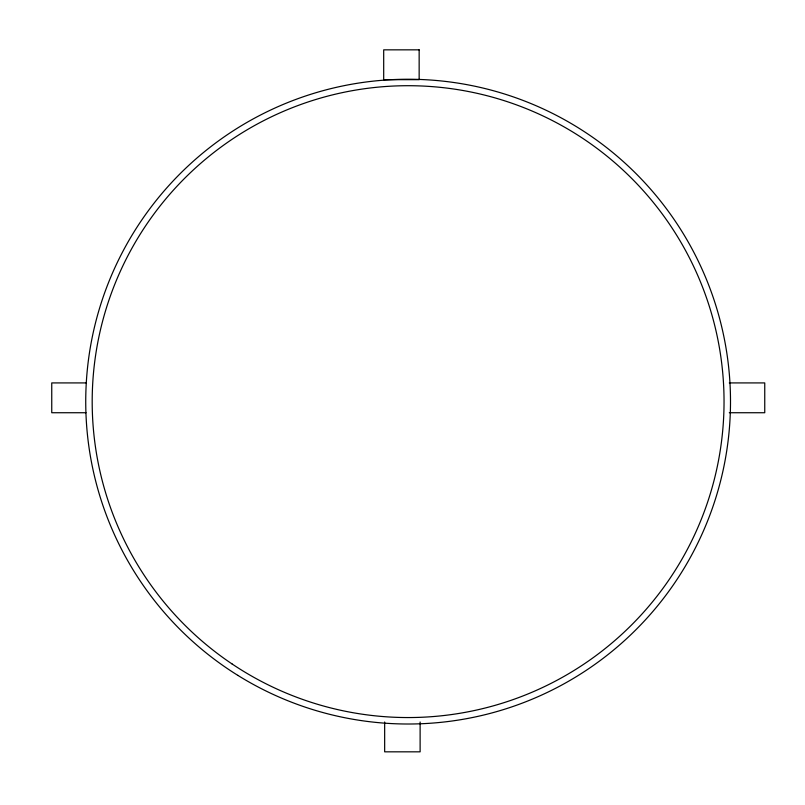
<?xml version="1.0" encoding="UTF-8"?>
<svg xmlns="http://www.w3.org/2000/svg" width="805" height="805" viewBox="0 0 805 805"><rect width="100%" height="100%" fill="white"/><g stroke="black" fill="none" stroke-linecap="round" stroke-linejoin="round"><path stroke-width="1.21" d="M85.984 382.918L51.751 382.918L51.751 412.734L85.984 412.734M729.29 382.918L764.75 382.918L764.75 412.734L729.29 412.734M420.119 722.005L420.119 751.83L384.659 751.83L384.659 722.005M419.153 49.84L383.693 49.84L383.693 79.665L419.153 79.665L419.153 49.84M237.797 675.345A322.382 322.382 0 0 0 730.326 412.271A322.382 322.382 0 0 0 256.231 117.268A322.382 322.382 0 0 0 237.797 675.345M232.122 663.994A315.922 315.922 0 0 0 723.323 422.856A315.922 315.922 0 0 0 268.9 118.033A315.922 315.922 0 0 0 232.122 663.994"/></g></svg>
